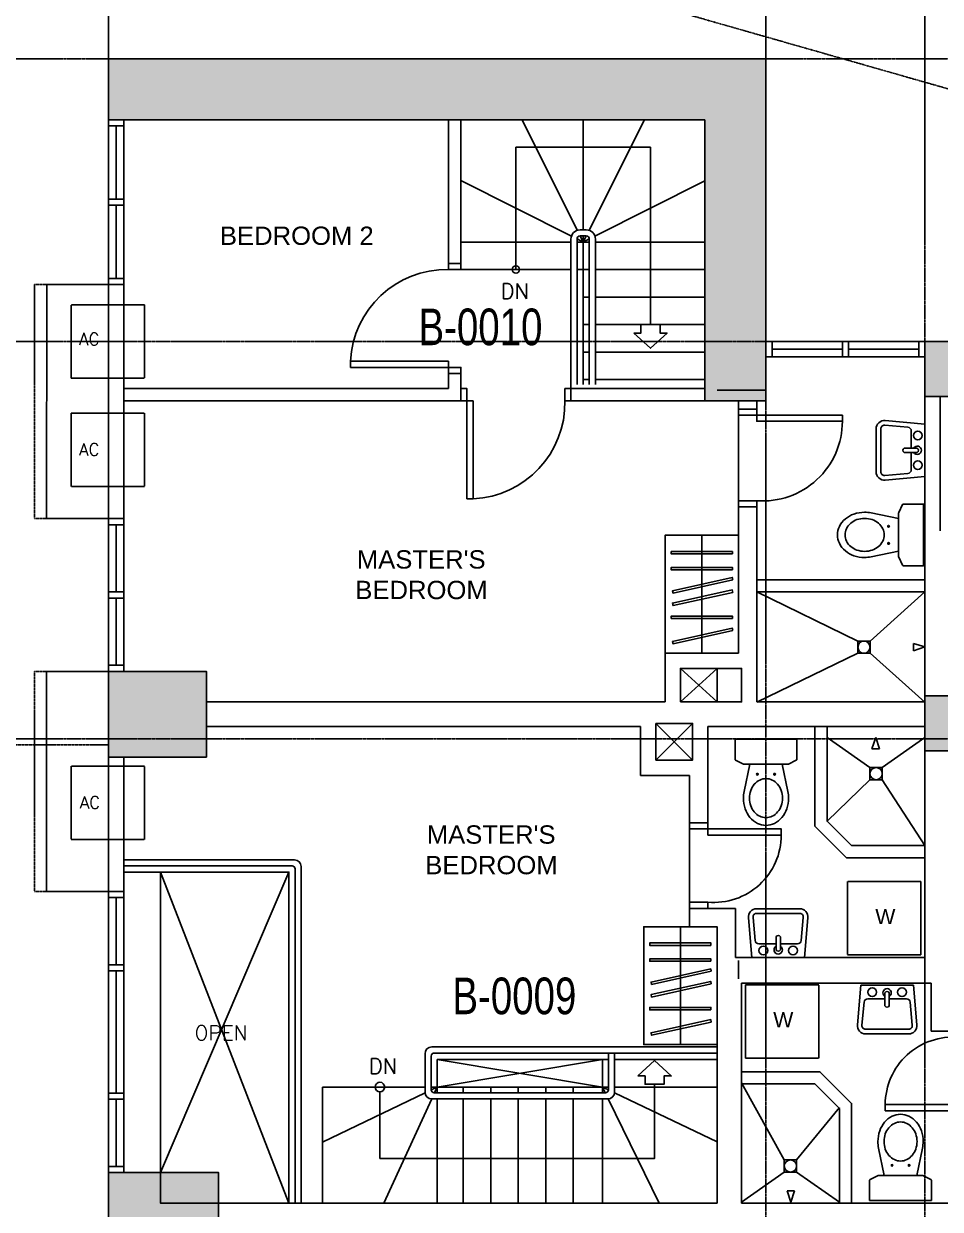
# Model space of a CAD drawing. Header units: inches. Extents: x -189245 to 740841, y -215444 to 469401.
# Drawn here: x -44410 to -36917, y -98931 to -89232 of the extents above; entities that cross this region are included whole.
import ezdxf

# ---------------------------------------------------------------- set-up
doc = ezdxf.new("R2010")
doc.units = ezdxf.units.IN
doc.header["$LTSCALE"] = 10
doc.header["$MEASUREMENT"] = 0
for name, pattern in [('GRID NORMAL$0$GRID BASEMENT$0$GRID GROUND$0$GRID$0$$0$PHANTOM', [2.5, 1.25, -0.25, 0.25, -0.25, 0.25, -0.25]), ('HIDDEN', [0.375, 0.25, -0.125]), ('HIDDEN2', [0.1875, 0.125, -0.0625]), ('LEOJ', [0.3, 0.2, -0.1])]:
    doc.linetypes.add(name, pattern=pattern)
for name, color, linetype in [('3', 252, 'Continuous'), ('A - Wheel Stop', 2, 'Continuous'), ('A-CMU WALL', 4, 'Continuous'), ('A-DOOR', 1, 'Continuous'), ('A-EQUIPMENT', 2, 'Continuous'), ('A-EQUIPTMENT', 1, 'Continuous'), ('A-FIXTURES', 2, 'Continuous'), ('A-GRID', 8, 'Continuous'), ('A-HATCH-SOLID', 252, 'Continuous'), ('A-RAILING', 2, 'Continuous'), ('A-SHEARWALL', 6, 'Continuous'), ('A-STAIR', 1, 'Continuous'), ('A-TEXT', 3, 'Continuous'), ('A-UNIT NUMBER', 2, 'Continuous'), ('A-WINDOW', 2, 'Continuous'), ('CABINET', 1, 'Continuous'), ('COLUMN', 6, 'Continuous'), ('CROM-HATCH', 35, 'Continuous'), ('crom-planted column', 7, 'Continuous'), ('crom-type F Wall', 7, 'Continuous'), ('GRID BASEMENT$0$A-PROPERTY LINE', 1, 'Continuous'), ('TEXT', 3, 'Continuous'), ('TSG- Beam', 4, 'LEOJ'), ('TSG- DIM BODY PLANS', 1, 'Continuous'), ('TSG- DIM1', 1, 'Continuous'), ('TSG- OPENNING', 1, 'Continuous'), ('TSG- plaster', 4, 'Continuous'), ('TSG- ZOCALLO', 86, 'HIDDEN2'), ('TSG-DIM_WINDWS', 1, 'Continuous'), ('TSG-DRYWALL', 2, 'Continuous')]:
    doc.layers.add(name, color=color, linetype=linetype)
doc.layers.add('DEFPOINT', color=7, linetype='Continuous', plot=False)
doc.styles.add('ARIAL', font='ARIAL.TTF', dxfattribs={"width": 0.75})
doc.styles.add('PRSP_Simplex', font='simplex.shx')

# ---------------------------------------------------------------- blocks, each defined once
blk = doc.blocks.new('S1')
at = {"layer": 'A-RAILING'}
for p, q in [((-965, -841), (-1015, -841)), ((-1090, -2191), (-1090, -916)), ((-1040, -2106.1), (-1040, -916)), ((-965, -891), (-1015, -891)), ((-940, -2106.1), (-940, -916)), ((-890, -2106.1), (-890, -916))]:
    blk.add_line(p, q, dxfattribs=at)
for centre, radius, start, end in [((-1015, -916), 75, 90, 180), ((-965, -916), 75, 0, 90), ((-1015, -916), 25, 90, 180), ((-965, -916), 25, 0, 90)]:
    blk.add_arc(centre, radius, start, end, dxfattribs=at)
at = {"layer": 'A-STAIR'}
for p, q in [((-1038.2, -844.7), (-1490, 59)), ((-941.8, -844.7), (-490, 59)), ((-1086.3, -892.6), (-1990, -438.2)), ((-893.7, -892.6), (4.4, -441)), ((-990, -941), (-1040, -915.9)), ((-990, -941), (-1015, -891)), ((-990, -941), (-965, -891)), ((-990, -941), (-940, -915.9))]:
    blk.add_line(p, q, dxfattribs=at)
at = {"layer": 'A-STAIR', "ltscale": 500}
for p, q in [((-990, -841), (-990, 59)), ((-1090, -941), (-1990, -941)), ((-940, -941), (-1040, -941)), ((-990, -2106.1), (-990, -891)), ((10, -941), (-890, -941)), ((-1090, -1166), (-1990, -1166)), ((-1040, -1166), (-990, -1166)), ((-940, -1166), (-990, -1166)), ((10, -1166), (-890, -1166)), ((-940, -1391), (-990, -1391)), ((10, -1391), (-890, -1391)), ((-940, -1616), (-990, -1616)), ((10, -1616), (-890, -1616)), ((-940, -1841), (-990, -1841)), ((10, -1841), (-890, -1841)), ((-940, -2066), (-990, -2066)), ((10, -2066), (-890, -2066))]:
    blk.add_line(p, q, dxfattribs=at)
at = {"layer": 'A-STAIR'}
for points in [[(-1540, -166), (-440, -166), (-440, -1616)], [(-1540, -1166), (-1540, -166)]]:
    blk.add_lwpolyline(points, dxfattribs=at)
at = {"layer": 'A-STAIR', "color": 2}
blk.add_lwpolyline([(-576.5, -1684.9), (-440, -1809.2), (-303.5, -1684.9), (-362, -1684.9), (-362, -1616), (-518, -1616), (-518, -1684.9)], close=True, dxfattribs=at)
blk.add_circle((-1540, -1166), 30, dxfattribs=at)
blk = doc.blocks.new('door700')
at = {"color": 2}
for points in [[(50, 150), (100, 150), (100, 850), (50, 850)], [(50, 150), (0, 150), (0, 0), (50, 0)], [(800, 150), (750, 150), (750, 0), (800, 0)]]:
    blk.add_lwpolyline(points, close=True, dxfattribs=at)
at = {"color": 1}
blk.add_arc((100, 198.2), 651.8, 355.75781, 90, dxfattribs=at)
blk = doc.blocks.new('door600')
at = {"color": 2}
for points in [[(50, 150), (100, 150), (100, 750), (50, 750)], [(50, 150), (0, 150), (0, 0), (50, 0)], [(700, 150), (650, 150), (650, 0), (700, 0)]]:
    blk.add_lwpolyline(points, close=True, dxfattribs=at)
at = {"color": 1}
blk.add_arc((100, 197.9), 552.1, 355.02089, 90, dxfattribs=at)
blk = doc.blocks.new('LAV')
for p, q in [((-214.4, 0), (-243.4, -326)), ((214.4, 0), (-214.4, 0)), ((214.4, 0), (243.4, -326)), ((-17.7, -62.8), (-17.7, -170.1)), ((17.7, -62.8), (17.7, -170.1)), ((-188.6, -139.4), (-205.6, -329.3)), ((-17.7, -112.1), (-158.8, -112.1)), ((158.8, -112.1), (17.7, -112.1)), ((188.6, -139.4), (205.6, -329.3)), ((-175.7, -362), (175.7, -362)), ((-175.7, -400), (175.7, -400))]:
    blk.add_line(p, q)
for centre in [(-121.5, -58.5), (121.5, -58.5)]:
    blk.add_circle(centre, 36)
for centre, radius, start, end in [((0, -62.8), 34.1, 301.27569, 238.72431), ((0, -71.4), 19.7, 25.79142, 154.20858), ((-158.8, -142.1), 30, 90, 174.90884), ((0, -161.5), 19.7, 205.79142, 334.20858), ((158.8, -142.1), 30, 5.09116, 90), ((-175.7, -332), 68, 174.90884, 270), ((-175.7, -332), 30, 174.90884, 270), ((175.7, -332), 68, 270, 5.09116), ((175.7, -332), 30, 270, 5.09116)]:
    blk.add_arc(centre, radius, start, end)
blk = doc.blocks.new('SHOWERHD')
at = {"layer": 'A-FIXTURES', "color": 2}
for p, q in [((-31, 93), (0, 93)), ((0, 0), (-31, 93)), ((0, 0), (31, 93)), ((31, 93), (0, 93))]:
    blk.add_line(p, q, dxfattribs=at)
blk = doc.blocks.new('EFLSHR-P')
at = {"layer": 'A-FIXTURES'}
for points in [[(185.5, -247.9), (216.4, -183.6, 0.142156), (218, -178.3), (218, 178.3, 0.142156), (216.4, 183.6), (185.5, 247.9, 0.256929), (177.1, 252.5), (13, 252.5), (13, -252.5), (177.1, -252.5)], [(218, -133.1), (441.2, -179.4, 0.05118), (495.4, -185, 0.083091), (582.4, -170.5, 0.090724), (652.8, -130.8, 0.104124), (701.8, -69, 0.11609), (718, 0, 0.11609), (701.8, 69, 0.104124), (652.8, 130.8, 0.090724), (582.4, 170.5, 0.083091), (495.4, 185, 0.05118), (441.2, 179.4), (218, 133.1)]]:
    blk.add_lwpolyline(points, format="xyb", dxfattribs=at)
blk.add_lwpolyline([(495.4, 135, 0.084254), (433, 124.4, 0.091411), (382.3, 95.5, 0.103766), (347.2, 50.5, 0.114587), (335.4, 0, 0.114587), (347.2, -50.5, 0.103766), (382.3, -95.5, 0.091411), (433, -124.4, 0.084254), (495.4, -135, 0.084254), (557.8, -124.4, 0.091411), (608.6, -95.5, 0.103766), (643.7, -50.5, 0.114587), (655.4, 0, 0.114587), (643.7, 50.5, 0.103766), (608.6, 95.5, 0.091411), (557.8, 124.4, 0.084254)], format="xyb", close=True, dxfattribs=at)
for centre in [(300, 70), (300, -70)]:
    blk.add_circle(centre, 6.77, dxfattribs=at)
blk.add_arc((177.1, -242.5), 10, 270, 327.63708, dxfattribs=at)
blk = doc.blocks.new('A$C588E7C43')
at = {"layer": 'CABINET', "color": 2, "linetype": 'HIDDEN', "ltscale": 500}
blk.add_line((-300, -964.3), (-300, 0), dxfattribs=at)
at = {"layer": 'CABINET', "color": 1, "linetype": 'Continuous'}
blk.add_lwpolyline([(0, -964.3), (-600, -964.3), (-600, 0), (0, 0)], close=True, dxfattribs=at)
at = {"layer": 'CABINET', "color": 2}
for points in [[(-50, -153.5), (-50, -133.5), (-550, -133.5), (-550, -153.5)], [(-50, -283.1), (-50, -263.1), (-550, -263.1), (-550, -283.1)], [(-46.9, -365.2), (-51.2, -345.6), (-539.5, -453.5), (-535.2, -473)], [(-46.9, -467.4), (-51.2, -447.9), (-539.5, -555.7), (-535.2, -575.3)], [(-50, -681), (-50, -661), (-550, -661), (-550, -681)], [(-46.9, -779.9), (-51.2, -760.4), (-539.5, -868.2), (-535.2, -887.8)]]:
    blk.add_lwpolyline(points, close=True, dxfattribs=at)

msp = doc.modelspace()

# ---------------------------------------------------------------- hatches: boundary and pattern name
at = {"layer": 'A-HATCH-SOLID', "ltscale": 2}
msp.add_hatch(color=256, dxfattribs=at).paths.add_polyline_path([(-38342.0004, -92318.32362), (-38842.0004, -92318.32362), (-38842.0004, -90018.32362), (-43717.0004, -90018.32362), (-43717.0004, -89518.32362), (-38342.0004, -89518.32362)])
at = {"layer": 'COLUMN'}
h = msp.add_hatch(color=253, dxfattribs=at)
h.paths.add_polyline_path([(-43716.96423, -115430.85693), (-43716.96423, -116530.85693), (-43016.96423, -116530.85693), (-43016.96423, -115430.85693)])
h.paths.add_polyline_path([(-37042.0004, -128580.85704), (-35942.00081, -128580.85693), (-35942.00053, -129380.85693), (-37042.0004, -129380.85704)])
h.paths.add_polyline_path([(-43717.0004, -124630.85693), (-42717.0004, -124630.85693), (-42717.0004, -125330.85693), (-43717.0004, -125330.85693)])
h.paths.add_polyline_path([(-43717.0004, -107330.85693), (-42717.0004, -107330.85693), (-42717.0004, -106630.85693), (-43717.0004, -106630.85693)])
h.paths.add_polyline_path([(-43717.0004, -99330.85985), (-42817.0004, -99330.85985), (-42817.0004, -98630.85985), (-43717.0004, -98630.85985)])
h.paths.add_polyline_path([(-43717.0004, -95230.85693), (-42917.0004, -95230.85693), (-42917.0004, -94530.85693), (-43717.0004, -94530.85693)])
h.paths.add_polyline_path([(-22292.0004, -117730.85693), (-21592.0004, -117730.85693), (-21592.0004, -116730.85693), (-22292.0004, -116730.85693)])
h.paths.add_polyline_path([(-10292.0004, -117730.85693), (-9592.0004, -117730.85693), (-9592.0004, -116730.85693), (-10292.0004, -116730.85693)])
h.paths.add_polyline_path([(-13291.64226, -110230.85693), (-12591.64226, -110230.85693), (-12591.64226, -109230.85693), (-13291.64226, -109230.85693)])
h.paths.add_polyline_path([(-16292.0004, -117730.85693), (-15592.0004, -117730.85693), (-15592.0004, -116730.85693), (-16292.0004, -116730.85693)])
h.paths.add_polyline_path([(-37042.0004, -102580.85693), (-35942.00081, -102580.85683), (-35942.00053, -103380.85683), (-37042.0004, -103380.85693)])
h.paths.add_polyline_path([(-32667.0004, -103330.85693), (-31867.0004, -103330.85693), (-31867.0004, -102630.85693), (-32667.0004, -102630.85693)])
h.paths.add_polyline_path([(-32667.0004, -129330.85693), (-31867.0004, -129330.85693), (-31867.0004, -128630.85693), (-32667.0004, -128630.85693)])
h.paths.add_polyline_path([(-19292.0004, -110230.85693), (-18592.0004, -110230.85693), (-18592.0004, -109230.85693), (-19292.0004, -109230.85693)])
h.paths.add_polyline_path([(-25292.0004, -110230.85693), (-24592.0004, -110230.85693), (-24592.0004, -109230.85693), (-25292.0004, -109230.85693)])
h.paths.add_polyline_path([(-28292.00041, -117730.85693), (-27592.00041, -117730.85693), (-27592.00041, -116730.85693), (-28292.00041, -116730.85693)])
h.paths.add_polyline_path([(-10292.0004, -122730.85693), (-9592.0004, -122730.85693), (-9592.0004, -121730.85693), (-10292.0004, -121730.85693)])
h.paths.add_polyline_path([(-16292.0004, -122730.85693), (-15592.0004, -122730.85693), (-15592.0004, -121730.85693), (-16292.0004, -121730.85693)])
h.paths.add_polyline_path([(-22292.0004, -122730.85693), (-21592.0004, -122730.85693), (-21592.0004, -121730.85693), (-22292.0004, -121730.85693)])
h.paths.add_polyline_path([(-28292.00041, -122730.85693), (-27592.00041, -122730.85693), (-27592.00041, -121730.85693), (-28292.00041, -121730.85693)])
h.paths.add_polyline_path([(-32667.0004, -109930.85693), (-31867.0004, -109930.85693), (-31867.0004, -109230.85693), (-32667.0004, -109230.85693)])
h.paths.add_polyline_path([(-43717.0004, -132626.32537), (-42817.0004, -132626.32537), (-42817.0004, -133326.32537), (-43717.0004, -133326.32537)])
h.paths.add_polyline_path([(-43717.0004, -136730.85693), (-42917.0004, -136730.85693), (-42917.0004, -137430.85693), (-43717.0004, -137430.85693)])
h.paths.add_polyline_path([(-32667.0004, -122030.85693), (-32667.0004, -122730.85693), (-31867.0004, -122730.85693), (-31867.0004, -122030.85693)])
edge = h.paths.add_edge_path()
edge.add_line((-32666.24158, -109880.85693), (-32667.0004, -109230.85693))
edge.add_line((-32667.0004, -109230.85693), (-31867.0004, -109230.85693))
at = {"layer": 'TSG- Beam'}
for points in [[(-38342.0004, -92318.32362), (-38842.0004, -92318.32362), (-38842.0004, -90018.32362), (-43717.0004, -90018.32362), (-43717.0004, -89518.32362), (-38342.0004, -89518.32362)], [(-32317.0004, -92281.32362), (-32317.0004, -92955.85693), (-31867.0004, -92955.85693), (-31867.0004, -91830.85693), (-37042.0004, -91830.85693), (-37042.0004, -92230.85693), (-37042.0004, -92281.32362)], [(-31867.0004, -94731.32362), (-31867.0004, -94056.32362), (-32317.0004, -94056.32362), (-32317.0004, -94730.85693), (-37042.0004, -94730.85693), (-37042.0004, -95180.85693), (-31867.0004, -95180.85693)]]:
    msp.add_hatch(color=254, dxfattribs=at).paths.add_polyline_path(points)
at = {"layer": 'TSG- DIM1', "linetype": 'Continuous'}
msp.add_hatch(color=253, dxfattribs=at).paths.add_polyline_path([(-43717.0004, -95230.85693), (-42917.0004, -95230.85693), (-42917.0004, -94530.85693), (-43717.0004, -94530.85693)])

# ---------------------------------------------------------------- linework, layer by layer
at = {"layer": '3', "color": 251, "linetype": 'GRID NORMAL$0$GRID BASEMENT$0$GRID GROUND$0$GRID$0$$0$PHANTOM', "flags": 128}
msp.add_lwpolyline([(7365.33214, -102410.09833), (6901.34932, -111087.70284), (7283.00817, -123191.68716), (8258.22275, -131262.98548), (-46405.56199, -144611.52616), (-47662.69608, -137766.00106), (-48617.76909, -130468.23184), (-49198.13495, -123131.14962), (-49401.71809, -115793.97347), (-49225.53343, -108466.09117), (-48670.94761, -101137.04386), (-47743.29586, -93855.89956), (-46509.51481, -87006.12699), (7384.28652, -102402.90192)], dxfattribs=at)
at = {"layer": 'A - Wheel Stop', "linetype": 'Continuous'}
for points in [[(-38342.0004, -91830.8569), (-38292.0004, -91830.8569), (-38292.0004, -91955.85689), (-38342.0004, -91955.85689)], [(-37667.0004, -91830.8569), (-37717.0004, -91830.8569), (-37717.0004, -91955.8569), (-37667.0004, -91955.8569)], [(-37042.0004, -91830.8569), (-37092.0004, -91830.8569), (-37092.0004, -91955.85689), (-37042.0004, -91955.85689)]]:
    msp.add_lwpolyline(points, close=True, dxfattribs=at)
at = {"layer": 'A-CMU WALL', "linetype": 'Continuous'}
msp.add_line((-37042.0004, -92230.85693), (-37042.0004, -92030.85693), dxfattribs=at)
at = {"layer": 'A-CMU WALL', "color": 2, "linetype": 'HIDDEN2', "ltscale": 100}
msp.add_line((-40836.37505, -92093.32362), (-40936.37505, -92093.32362), dxfattribs=at)
at = {"layer": 'A-CMU WALL', "ltscale": 500}
for p, q in [((-43592.0129, -92184.36988), (-43591.8204, -92184.36988)), ((-43592.0129, -92284.36988), (-43591.8204, -92284.36988)), ((-43717.0004, -94530.85693), (-43517.0004, -94530.85693)), ((-43717.0004, -94880.85693), (-43717.0004, -94680.85693)), ((-43717.0004, -94880.85693), (-43717.0004, -95080.85693))]:
    msp.add_line(p, q, dxfattribs=at)
at = {"layer": 'A-CMU WALL'}
for p, q in [((-39041.8204, -94505.85693), (-39041.8204, -94780.85693)), ((-37942.0004, -94980.85693), (-37942.0004, -94980.85693)), ((-37042.0004, -95071.90347), (-37042.02251, -96871.4047)), ((-38942.0004, -95768.91859), (-38842.0004, -95768.91859)), ((-37042.0004, -95896.90465), (-37042.0004, -95896.90465)), ((-37042.0004, -96046.90465), (-37042.0004, -96046.90465)), ((-38742.02251, -97021.4047), (-38742.02251, -97021.4047)), ((-38542.0004, -97896.88939), (-38542.0004, -97896.88939)), ((-43717.0004, -99080.85693), (-43716.85851, -98630.85401)), ((-43717.0004, -98880.85693), (-43716.85851, -99330.85985)), ((-37641.99702, -98880.85693), (-37641.99702, -98880.85693))]:
    msp.add_line(p, q, dxfattribs=at)
at = {"layer": 'A-CMU WALL', "color": 1}
for p, q in [((-38741.8204, -94505.85693), (-39041.8204, -94780.85693)), ((-38741.8204, -94780.85693), (-39041.8204, -94505.85693)), ((-38741.8204, -94780.85693), (-38741.8204, -94505.85693)), ((-39241.60518, -94955.85693), (-38941.60518, -95257.48559)), ((-38941.60518, -94955.85693), (-39241.59634, -95255.85698)), ((-38967.0004, -95818.91859), (-38967.0004, -96418.91859)), ((-43292.0004, -98630.85693), (-42242.0004, -96171.90465)), ((-42242.0004, -98880.85693), (-43292.0004, -96171.90465))]:
    msp.add_line(p, q, dxfattribs=at)
at = {"layer": 'A-CMU WALL', "color": 3}
msp.add_line((-43716.92816, -95281.32362), (-43717.1089, -95281.32362), dxfattribs=at)
at = {"layer": 'A-CMU WALL'}
for points in [[(-43717.0004, -91366.32368), (-43592.0004, -91366.32368), (-43592.04303, -93280.85699), (-43717.04303, -93280.85699)], [(-43717.04303, -95230.85699), (-43592.04303, -95230.85699), (-43592.04303, -96330.85406), (-43717.04303, -96330.85406)]]:
    msp.add_lwpolyline(points, close=True, dxfattribs=at)
msp.add_lwpolyline([(-36917.0004, -92281.32362), (-36917.0004, -93381.05326)], dxfattribs=at)
at = {"layer": 'A-CMU WALL', "color": 1}
msp.add_lwpolyline([(-43292.0004, -96171.90465), (-42242.0004, -96171.90465), (-42242.0004, -98880.85693), (-43292.0004, -98880.85693)], close=True, dxfattribs=at)
at = {"layer": 'A-DOOR'}
msp.add_line((-38567.0004, -93159.37134), (-38567.0004, -92434.37134), dxfattribs=at)
at = {"layer": 'A-DOOR', "color": 2}
for points in [[(-40836.37505, -91193.32362), (-40836.37505, -91243.32362), (-40938.37505, -91243.32362), (-40938.37505, -91193.32362)], [(-40938.37505, -92043.32362), (-40938.37505, -91993.32362), (-41738.37505, -91993.32362), (-41738.37505, -92043.32362)], [(-40938.37505, -92043.32362), (-40938.37505, -92093.32362), (-40836.37505, -92093.32362), (-40836.37505, -92043.32362)], [(-39936.37506, -92216.32362), (-39986.37506, -92216.32362), (-39986.37506, -92318.32364), (-39936.37506, -92318.32364)], [(-40786.37506, -92318.32364), (-40736.37506, -92318.32364), (-40736.37506, -93118.32364), (-40786.37506, -93118.32364)]]:
    msp.add_lwpolyline(points, close=True, dxfattribs=at)
at = {"layer": 'A-DOOR'}
for centre, start, end in [((-40954.07781, -92028.24068), 88.853915197, 177.450864272), ((-40771.29213, -92334.02639), 272.549135728, 1.146084803)]:
    msp.add_arc(centre, 785.07412, start, end, dxfattribs=at)
at = {"layer": 'A-EQUIPMENT', "ltscale": 100}
for points in [[(-43722.82855, -91366.32402), (-44222.82855, -91366.32402), (-44222.9138, -93280.85687), (-43722.9138, -93280.85687)], [(-43722.9138, -94530.85688), (-44222.91381, -94530.85688), (-44222.91381, -96330.85395), (-43722.9138, -96330.85395)]]:
    msp.add_lwpolyline(points, dxfattribs=at)
at = {"layer": 'A-EQUIPTMENT', "linetype": 'HIDDEN'}
for points in [[(-44222.82855, -91366.32402), (-44322.82855, -91366.32402), (-44322.9138, -93280.85687), (-44222.9138, -93280.85687)], [(-44222.91381, -94530.85688), (-44322.91381, -94530.85688), (-44322.91381, -96330.85395), (-44222.91381, -96330.85395)]]:
    msp.add_lwpolyline(points, dxfattribs=at)
at = {"layer": 'A-EQUIPTMENT', "color": 1, "linetype": 'HIDDEN2'}
for points in [[(-43422.9138, -92130.8571), (-44022.9138, -92130.8571), (-44022.9138, -91530.8571), (-43422.9138, -91530.8571)], [(-43422.9138, -92418.32356), (-44022.9138, -92418.32356), (-44022.9138, -93018.32356), (-43422.9138, -93018.32356)], [(-44022.9138, -95305.85687), (-43422.9138, -95305.85687), (-43422.9138, -95905.85687), (-44022.9138, -95905.85687)]]:
    msp.add_lwpolyline(points, close=True, dxfattribs=at)
at = {"layer": 'A-FIXTURES', "color": 1, "linetype": 'Continuous'}
for p, q in [((-38417.00039, -93880.90464), (-37590.69708, -94282.03089)), ((-37490.69708, -94282.03089), (-37042.00039, -93880.90464)), ((-37590.69708, -94382.03089), (-38417.00039, -94780.90464)), ((-37042.00039, -94780.90464), (-37490.69708, -94382.03089))]:
    msp.add_line(p, q, dxfattribs=at)
at = {"layer": 'A-FIXTURES', "color": 1}
for p, q in [((-37842.00038, -95071.90461), (-37492.00038, -95316.90461)), ((-37392.00038, -95316.90461), (-37042.00038, -95071.90461)), ((-37492.00038, -95416.90461), (-37842.0004, -95755.90468)), ((-37041.99984, -95955.90571), (-37392.00038, -95416.90461)), ((-38542.00039, -97896.88935), (-38192.00039, -98526.88935)), ((-38092.00039, -98526.88935), (-37742.00039, -98096.88935)), ((-38192.00039, -98626.88935), (-38542.00039, -98871.88935)), ((-37742.00039, -98871.88935), (-38092.00039, -98626.88935))]:
    msp.add_line(p, q, dxfattribs=at)
at = {"layer": 'A-FIXTURES'}
msp.add_lwpolyline([(-37490.69708, -94382.03089), (-37590.69708, -94382.03089), (-37590.69708, -94282.03089), (-37490.69708, -94282.03089)], close=True, dxfattribs=at)
at = {"layer": 'A-FIXTURES', "color": 2}
for points in [[(-37392.00038, -95416.90461), (-37392.00038, -95316.90461), (-37492.00038, -95316.90461), (-37492.00038, -95416.90461)], [(-38192.00039, -98526.88935), (-38192.00039, -98626.88935), (-38092.00039, -98626.88935), (-38092.00039, -98526.88935)]]:
    msp.add_lwpolyline(points, close=True, dxfattribs=at)
at = {"layer": 'A-FIXTURES'}
msp.add_circle((-37540.69708, -94332.03089), 50, dxfattribs=at)
at = {"layer": 'A-FIXTURES', "color": 2}
for centre in [(-37442.00038, -95366.90461), (-38142.00039, -98576.88935)]:
    msp.add_circle(centre, 50, dxfattribs=at)
at = {"layer": 'A-GRID', "linetype": 'GRID NORMAL$0$GRID BASEMENT$0$GRID GROUND$0$GRID$0$$0$PHANTOM'}
for p, q in [((-43717.0004, -82882.74088), (-43717.0004, -143550.89361)), ((-38342.0004, -82882.74088), (-38342.0004, -143550.89361)), ((-37042.0004, -82882.74088), (-37042.0004, -143550.89361)), ((8258.22275, -89518.32359), (-53786.76847, -89518.32359)), ((8258.22275, -91830.8569), (-53786.76847, -91830.8569)), ((8258.22275, -95080.8569), (-53786.76847, -95080.8569))]:
    msp.add_line(p, q, dxfattribs=at)
at = {"layer": 'A-RAILING'}
for p, q in [((-43591.91109, -96071.90465), (-42197.0004, -96071.90465)), ((-43591.91109, -96121.90465), (-42217.0004, -96121.90465)), ((-42192.0004, -96146.90465), (-42192.0004, -98880.85693)), ((-42142.0004, -96126.90465), (-42142.0004, -98880.85693)), ((-41129.49922, -97972.88308), (-41129.49922, -97657.88308)), ((-38742.0004, -97602.88308), (-41074.49922, -97602.88308)), ((-38742.0004, -97652.88308), (-41054.49922, -97652.88308)), ((-39629.41157, -97652.88308), (-39629.41157, -97952.88308)), ((-39579.41157, -97652.88308), (-39579.41157, -97972.88308)), ((-41079.49922, -97952.88308), (-41079.49922, -97677.88308)), ((-41074.49922, -98027.88308), (-39634.41157, -98027.88308)), ((-39654.41157, -97977.88308), (-41054.49922, -97977.88308))]:
    msp.add_line(p, q, dxfattribs=at)
at = {"layer": 'A-RAILING', "color": 1}
for p, q in [((-43591.91109, -96171.90465), (-42242.0004, -96171.90465)), ((-42242.0004, -96171.90465), (-42242.0004, -98880.85693))]:
    msp.add_line(p, q, dxfattribs=at)
at = {"layer": 'A-RAILING'}
for centre, radius, start, end in [((-42197.0004, -96126.90465), 55, 0, 90), ((-42217.0004, -96146.90465), 25, 0, 90), ((-41074.49922, -97657.88308), 55, 90, 180), ((-41054.49922, -97677.88308), 25, 90, 180), ((-41054.49922, -97952.88308), 25, 180, 270), ((-39654.41157, -97952.88308), 25, 270, 0), ((-41074.49922, -97972.88308), 55, 180, 270), ((-39634.41157, -97972.88308), 55, 270, 0)]:
    msp.add_arc(centre, radius, start, end, dxfattribs=at)
at = {"layer": 'A-SHEARWALL'}
for p, q in [((-38342.0004, -89518.32362), (-43717.0004, -89518.32362)), ((-43717.0004, -89518.32362), (-43717.0004, -89918.32362)), ((-38342.0004, -92230.85693), (-38342.0004, -89518.32362)), ((-31867.0004, -91830.85693), (-37042.0004, -91830.85693)), ((-37042.0004, -91830.85693), (-37042.0004, -92230.85693)), ((-38742.0004, -92230.85693), (-38342.0004, -92230.85693))]:
    msp.add_line(p, q, dxfattribs=at)
at = {"layer": 'A-SHEARWALL', "ltscale": 2}
msp.add_lwpolyline([(-38342.0004, -92318.32362), (-38842.0004, -92318.32362), (-38842.0004, -90018.32362), (-43717.0004, -90018.32362), (-43717.0004, -89518.32362), (-38342.0004, -89518.32362), (-38342.0004, -92318.32362)], dxfattribs=at)
at = {"layer": 'A-SHEARWALL', "color": 6, "ltscale": 2}
msp.add_lwpolyline([(-38342.0004, -92318.32362), (-38842.0004, -92318.32362), (-38842.0004, -90018.32362), (-43717.0004, -90018.32362), (-43717.0004, -89518.32362), (-38342.0004, -89518.32362), (-38342.0004, -92318.32362)], dxfattribs=at)
at = {"layer": 'A-SHEARWALL', "color": 6}
msp.add_lwpolyline([(-32317.0004, -92281.32362), (-32317.0004, -92955.85693), (-31867.0004, -92955.85693), (-31867.0004, -92330.85693), (-31867.0004, -92330.85693), (-31867.0004, -91830.85693), (-37042.0004, -91830.85693), (-37042.0004, -92281.32362), (-37042.0004, -92281.32362), (-37042.0004, -92281.32362), (-32317.0004, -92281.32362)], dxfattribs=at)
at = {"layer": 'A-SHEARWALL', "color": 4, "linetype": 'Continuous'}
msp.add_lwpolyline([(-37042.0004, -94730.85693), (-32317.0004, -94730.85693), (-32317.0004, -94056.32362), (-31867.0004, -94056.32362), (-31867.0004, -94731.32362), (-31867.0004, -94731.32362), (-31867.0004, -95180.85693), (-37042.0004, -95180.85693), (-37042.0004, -94730.8569), (-37042.0004, -94730.8569), (-37042.0004, -94730.8569)], dxfattribs=at)
at = {"layer": 'A-STAIR'}
for p, q in [((-41129.49922, -97930.85693), (-41966.99922, -97930.85693)), ((-41966.99922, -97930.85693), (-41966.99922, -98880.85535)), ((-41029.49922, -97930.85693), (-41079.49922, -97930.85693)), ((-41029.49922, -97977.88308), (-41029.49922, -97930.85693)), ((-39679.49981, -97930.85693), (-39629.49981, -97930.85693)), ((-39679.49981, -97977.88308), (-39679.49981, -97930.85693)), ((-39579.49981, -97930.85693), (-38742.00009, -97930.85693)), ((-38742.00009, -97930.85693), (-38742.0004, -98880.85693)), ((-41029.49922, -98879.85078), (-41029.49922, -98027.88308)), ((-39679.49981, -98880.85693), (-39679.49981, -98027.88308))]:
    msp.add_line(p, q, dxfattribs=at)
at = {"layer": 'A-STAIR', "elevation": 0}
for points in [[(-41029.49922, -97930.85693), (-39679.49981, -97930.85693), (-39679.49981, -97705.85693)], [(-39252.87533, -97914.37849), (-39252.87533, -98514.7483), (-41498.14388, -98514.7483), (-41498.14388, -97969.88738)], [(-41029.49922, -97930.85693), (-41029.49922, -97977.88308)], [(-41029.49922, -98027.88308), (-41029.49922, -98879.85078)]]:
    msp.add_lwpolyline(points, dxfattribs=at)
at = {"layer": 'A-STAIR'}
for points in [[(-41029.49922, -97705.85693), (-39679.49981, -97930.85693)], [(-39679.49981, -97705.85693), (-41029.49922, -97930.85693)], [(-39679.49981, -97705.85693), (-39629.49981, -97705.85693)], [(-39579.49981, -97705.85693), (-38742.00009, -97705.85693)], [(-38742.00009, -97930.85693), (-38742.00009, -97705.85693)], [(-41029.49922, -97930.85693), (-41079.42401, -97954.82079)], [(-41029.49922, -97930.85693), (-41051.16764, -97977.88308)], [(-41029.49922, -97977.88308), (-41029.49922, -97930.85693)], [(-40817, -97930.85693), (-40817, -97977.88308)], [(-40592, -97930.85693), (-40592, -97977.88308)], [(-40367, -97930.85693), (-40367, -97977.88308)], [(-40142, -97930.85693), (-40142, -97977.88308)], [(-39917, -97930.85693), (-39917, -97977.88308)], [(-39679.49981, -97930.85693), (-39629.56918, -97954.74413)], [(-39679.49981, -97930.85693), (-39656.56949, -97977.88308)], [(-41129.18986, -97978.70835), (-41966.99922, -98380.85614)], [(-41074.20634, -98027.88308), (-41466.99922, -98880.34637)], [(-41029.49922, -98879.85078), (-41029.49922, -98027.88308)], [(-40817, -98027.88308), (-40817, -98880.85693)], [(-40592, -98027.88308), (-40592, -98880.85693)], [(-40367, -98027.88308), (-40367, -98880.85693)], [(-40142, -98027.88308), (-40142, -98880.85693)], [(-39917, -98027.88308), (-39917, -98880.85693)], [(-39632.21229, -98027.83549), (-39216.27219, -98880.85693)], [(-39579.79329, -97978.55729), (-38741.99981, -98379.36407)]]:
    msp.add_lwpolyline(points, dxfattribs=at)
at = {"layer": 'A-STAIR', "color": 2, "elevation": 0}
msp.add_lwpolyline([(-39389.37533, -97839.2853), (-39252.87533, -97714.98057), (-39116.37533, -97839.2853), (-39174.87533, -97839.2853), (-39174.87533, -97908.10543), (-39330.87533, -97908.10543), (-39330.87533, -97839.2853)], close=True, dxfattribs=at)
at = {"layer": 'A-STAIR', "color": 2}
msp.add_circle((-41498.24922, -97930.85693), 39.03059, dxfattribs=at)
at = {"layer": 'A-WINDOW', "linetype": 'Continuous'}
for p, q in [((-43717.04303, -94530.85699), (-43717.04303, -90018.32368)), ((-43592.04303, -90018.32368), (-43717.04303, -90018.32368)), ((-43592.04303, -90068.32368), (-43717.04303, -90068.32368)), ((-43592.04303, -94530.85699), (-43592.04303, -90018.32368)), ((-43592.04303, -90666.32368), (-43717.04303, -90666.32368)), ((-43592.04303, -90716.32368), (-43717.04303, -90716.32368)), ((-43592.0004, -91316.32368), (-43717.0004, -91316.32368)), ((-43592.0004, -91366.32368), (-43717.0004, -91366.32368)), ((-43592.04303, -93280.85699), (-43717.04303, -93280.85699)), ((-43592.04303, -93330.85699), (-43717.04303, -93330.85699))]:
    msp.add_line(p, q, dxfattribs=at)
at = {"layer": 'A-WINDOW', "color": 2, "linetype": 'Continuous'}
for p, q in [((-43654.54303, -90666.32368), (-43654.54303, -90068.32368)), ((-43654.5004, -91316.32368), (-43654.54303, -90716.32368)), ((-38292.0004, -91893.3569), (-37717.0004, -91893.3569)), ((-37667.0004, -91893.3569), (-37092.0004, -91893.3569)), ((-43654.54303, -93880.85699), (-43654.54303, -93330.85699)), ((-43654.54303, -94480.85699), (-43654.54303, -93930.85699)), ((-43654.54303, -96930.85406), (-43654.54303, -96380.85406)), ((-43654.54303, -97980.85406), (-43654.54303, -96980.85406)), ((-43654.54303, -98580.85406), (-43654.54303, -98030.85406))]:
    msp.add_line(p, q, dxfattribs=at)
at = {"layer": 'A-WINDOW', "color": 1, "linetype": 'Continuous'}
for p, q in [((-38342.0004, -91830.8569), (-37042.0004, -91830.8569)), ((-38342.0004, -91955.8569), (-37042.0004, -91955.8569))]:
    msp.add_line(p, q, dxfattribs=at)
for points in [[(-43717.04303, -90068.32368), (-43592.04303, -90068.32368), (-43592.04303, -90666.32368), (-43717.04303, -90666.32368)], [(-43717.04303, -90716.32368), (-43592.04303, -90716.32368), (-43592.0004, -91316.32368), (-43717.0004, -91316.32368)], [(-43592.04303, -93880.85699), (-43717.04303, -93880.85699), (-43717.04303, -93330.85699), (-43592.04303, -93330.85699)], [(-43717.04303, -93880.85699), (-43592.04303, -93880.85699), (-43592.04303, -93930.85699), (-43717.04303, -93930.85699)], [(-43717.04303, -93930.85699), (-43592.04303, -93930.85699), (-43592.04303, -94480.85699), (-43717.04303, -94480.85699)], [(-43717.04303, -96380.85406), (-43592.04303, -96380.85406), (-43592.04303, -96930.85406), (-43717.04303, -96930.85406)], [(-43717.04303, -96980.85406), (-43592.04303, -96980.85406), (-43592.04303, -97980.85406), (-43717.04303, -97980.85406)], [(-43717.04303, -98030.85406), (-43592.04303, -98030.85406), (-43592.04303, -98580.85406), (-43717.04303, -98580.85406)]]:
    msp.add_lwpolyline(points, close=True, dxfattribs=at)
at = {"layer": 'A-WINDOW', "linetype": 'Continuous'}
for points in [[(-43717.04303, -90666.32368), (-43592.04303, -90666.32368), (-43592.04303, -90716.32368), (-43717.04303, -90716.32368)], [(-43717.0004, -91316.32368), (-43592.0004, -91316.32368), (-43592.0004, -91366.32368), (-43717.0004, -91366.32368)], [(-43717.04303, -93280.85699), (-43592.04303, -93280.85699), (-43592.04303, -93330.85699), (-43717.04303, -93330.85699)], [(-43717.04303, -93880.85699), (-43592.04303, -93880.85699), (-43592.04303, -93930.85699), (-43717.04303, -93930.85699)], [(-43717.04303, -94480.85699), (-43592.04303, -94480.85699), (-43592.04303, -94530.85699), (-43717.04303, -94530.85699)], [(-43717.04303, -96330.85406), (-43592.04303, -96330.85406), (-43592.04303, -96380.85406), (-43717.04303, -96380.85406)], [(-43717.04303, -96930.85406), (-43592.04303, -96930.85406), (-43592.04303, -96980.85406), (-43717.04303, -96980.85406)], [(-43717.04303, -97980.85406), (-43592.04303, -97980.85406), (-43592.04303, -98030.85406), (-43717.04303, -98030.85406)], [(-43717.04303, -98580.85406), (-43592.04303, -98580.85406), (-43592.04303, -98630.85406), (-43717.04303, -98630.85406)]]:
    msp.add_lwpolyline(points, close=True, dxfattribs=at)
at = {"layer": 'A-WINDOW', "color": 2, "linetype": 'Continuous'}
msp.add_lwpolyline([(-43717.04303, -94480.85699), (-43592.04303, -94480.85699), (-43592.04303, -94530.85699), (-43717.04303, -94530.85699)], close=True, dxfattribs=at)
at = {"layer": 'A-WINDOW', "linetype": 'HIDDEN2'}
for points in [[(-37674.73554, -96249.74416), (-37674.73554, -96849.74416), (-37074.73554, -96849.74416), (-37074.73554, -96249.74416)], [(-37909.26523, -97694.0498), (-37909.26523, -97094.0498), (-38509.26523, -97094.0498), (-38509.26523, -97694.0498)]]:
    msp.add_lwpolyline(points, close=True, dxfattribs=at)
at = {"layer": 'COLUMN', "linetype": 'Continuous'}
for points in [[(-43717.0004, -95230.85693), (-42917.0004, -95230.85693), (-42917.0004, -94530.85693), (-43717.0004, -94530.85693)], [(-43717.0004, -99330.85985), (-42817.0004, -99330.85985), (-42817.0004, -98630.85985), (-43717.0004, -98630.85985)]]:
    msp.add_lwpolyline(points, close=True, dxfattribs=at)
at = {"layer": 'CROM-HATCH', "linetype": 'Continuous'}
msp.add_line((-38567.02251, -97046.40588), (-38567.02251, -96896.39061), dxfattribs=at)
at = {"layer": 'crom-planted column'}
for p, q in [((-42917.0004, -94955.85693), (-42917.0004, -94805.85693)), ((-37042.0004, -94955.85693), (-37042.0004, -94805.85693))]:
    msp.add_line(p, q, dxfattribs=at)
at = {"layer": 'crom-type F Wall', "linetype": 'Continuous'}
msp.add_line((-42917.0004, -94896.90465), (-42917.0004, -95046.90465), dxfattribs=at)
at = {"layer": 'crom-type F Wall'}
msp.add_line((-38942.0004, -94955.85693), (-38942.0004, -94955.85693), dxfattribs=at)
at = {"layer": 'DEFPOINT'}
msp.add_lwpolyline([(3757.9996, -109230.8569), (3757.9996, -122730.85693), (-31872.9138, -122730.85687), (-31867.00037, -140130.8569), (-38342.0004, -140131.32457), (-38341.9926, -142444.32359), (-43717.0004, -142443.39024), (-43717.0004, -89518.32359), (-38342.0004, -89518.32359), (-38342.0004, -91830.8569), (-31867.0004, -91831.32457), (-31864.74059, -109230.85699)], close=True, dxfattribs=at)
at = {"layer": 'GRID BASEMENT$0$A-PROPERTY LINE', "color": 1, "linetype": 'HIDDEN'}
msp.add_lwpolyline([(-43717.0004, -89518.79126), (-38342.0004, -89518.79126), (-38342.0004, -91831.32457), (-31867.0004, -91831.32457), (-31867.0004, -97076.80066), (-11264.3244, -97080.90288), (3757.99972, -101368.31882), (3757.36711, -128186.90482), (-6553.54801, -130613.12376), (-6553.54801, -134881.32457), (-31866.69897, -134876.80066), (-31867.0004, -140131.32457), (-38342.0004, -140131.32457), (-38342.0004, -142444.32359), (-43717.0004, -142444.34172), (-43717.0004, -136831.32457), (-44908.21835, -136831.32457, -0.0757802204), (-44713.78319, -95131.32457), (-43717.0004, -95131.32457), (-43717.0004, -89518.79126)], format="xyb", dxfattribs=at)
at = {"layer": 'TSG- Beam', "color": 6, "linetype": 'Continuous'}
msp.add_lwpolyline([(-31867.0004, -94731.32362), (-31867.0004, -94056.32362), (-32317.0004, -94056.32362), (-32317.0004, -94730.85693), (-37042.0004, -94730.85693), (-37042.0004, -95180.85693), (-31867.0004, -95180.85693)], close=True, dxfattribs=at)
at = {"layer": 'TSG- DIM BODY PLANS', "color": 1}
msp.add_lwpolyline([(-41029.49922, -97930.85693), (-39679.49981, -97930.85693), (-39679.49981, -97705.85693), (-41029.49922, -97705.85693)], close=True, dxfattribs=at)
at = {"layer": 'TSG- plaster', "color": 4, "linetype": 'Continuous'}
for p, q in [((-38566.80523, -94380.85693), (-38567.0004, -93184.37134)), ((-38417.0004, -94780.85693), (-38417.0004, -93184.37134)), ((-39166.99214, -94780.85693), (-39166.99214, -94380.85693)), ((-39166.99214, -94380.85693), (-38566.80523, -94380.85693)), ((-42916.99168, -94780.85693), (-39166.99214, -94780.85693)), ((-37042.0004, -94780.85693), (-38417.0004, -94780.85693)), ((-42917.0004, -94980.85693), (-39367.0004, -94980.85693)), ((-39367.0004, -94980.85693), (-39366.60518, -95380.85693)), ((-38817.0004, -95768.91859), (-38817.0004, -94980.85693)), ((-38817.0004, -94980.85693), (-37042.0004, -94980.85693)), ((-37042.0004, -95180.85693), (-37042.02251, -96871.39061)), ((-39366.60518, -95380.85693), (-38966.60518, -95380.85693)), ((-38966.60518, -95380.85693), (-38967.0004, -95768.91859)), ((-38967.0004, -95768.91859), (-38942.0004, -95768.91859)), ((-38842.0004, -95768.91859), (-38817.0004, -95768.91859)), ((-38592.0004, -96468.91859), (-38967.0004, -96468.91859)), ((-38967.0004, -96468.91859), (-38967.0004, -96618.91859)), ((-38592.02251, -96871.39061), (-38592.0004, -96468.91859)), ((-38967.0004, -96618.91859), (-38742.0004, -96618.91859)), ((-38742.0004, -96618.91859), (-38742.0004, -98880.85693)), ((-37042.02251, -96871.39061), (-38592.02251, -96871.39061)), ((-36992.02251, -97080.37342), (-38542.02251, -97080.37342)), ((-38542.02251, -97080.37342), (-38542.0004, -98880.85693)), ((-36992.0004, -97474.87545), (-36992.02251, -97080.37342)), ((-36617.0004, -97474.87545), (-36992.0004, -97474.87545)), ((-38742.0004, -98880.85693), (-42817.0004, -98880.85693)), ((-38542.0004, -98880.85693), (-36767.0004, -98880.85693))]:
    msp.add_line(p, q, dxfattribs=at)
for points in [[(-38442.0004, -92384.37134), (-38567.0004, -92384.37134), (-38567.0004, -92318.32362)], [(-38442.0004, -92384.37134), (-38417.0004, -92384.37134), (-38417.0004, -92318.32362)], [(-37042.0004, -92281.32362), (-37042.0004, -94730.8569)]]:
    msp.add_lwpolyline(points, dxfattribs=at)
for points in [[(-39041.8204, -94780.85693), (-38542.0004, -94780.85693), (-38542.0004, -94505.85693), (-39041.8204, -94505.85693)], [(-39241.60518, -94955.85693), (-38941.60518, -94955.85693), (-38941.60518, -95255.85693), (-39241.60518, -95255.85693)]]:
    msp.add_lwpolyline(points, close=True, dxfattribs=at)
at = {"layer": 'TSG- ZOCALLO', "color": 2, "linetype": 'ByBlock'}
for p, q in [((-38417.0004, -93880.90465), (-37042.0004, -93880.90465)), ((-37942.0004, -94980.85693), (-37942.0004, -95797.32604)), ((-37042.0004, -96055.90465), (-37683.42175, -96055.90465))]:
    msp.add_line(p, q, dxfattribs=at)
for points in [[(-37042.0004, -93780.90465), (-38417.0004, -93780.90465), (-38417.0004, -93880.90465), (-37042.0004, -93880.90465)], [(-38417.0004, -93780.90465), (-37042.0004, -93780.90465), (-37042.0004, -93880.90465), (-38417.0004, -93880.90465)], [(-37942.0004, -94980.85693), (-37842.0004, -94980.85693), (-37842.00043, -95755.90465), (-37642.00043, -95955.90465), (-37041.99984, -95955.90571), (-37042.00043, -96055.90465), (-37683.42179, -96055.90465), (-37942.00043, -95797.32601)], [(-37842.0004, -94980.85693), (-37942.0004, -94980.85693), (-37942.0004, -95797.32601), (-37683.42175, -96055.90465), (-37042.0004, -96055.90465), (-37042.0004, -95955.90465), (-37642.0004, -95955.90465), (-37842.0004, -95755.90465)], [(-37642.0004, -98880.85693), (-37741.99363, -98880.85693), (-37741.99971, -98105.88855), (-37942.0004, -97905.88925), (-38541.82098, -97905.88939), (-38542.0004, -97805.88939), (-37900.57939, -97805.8891), (-37641.99985, -98064.46685)]]:
    msp.add_lwpolyline(points, close=True, dxfattribs=at)
at = {"layer": 'TSG-DIM_WINDWS'}
msp.add_lwpolyline([(-42817.00038, -98880.85693), (-42242.00043, -98880.85684), (-42242.0004, -96171.90465), (-43292.0004, -96171.90465), (-43291.99912, -98630.85394), (-42817.0004, -98630.85394), (-42817.00038, -98880.85686)], dxfattribs=at)
at = {"layer": 'TSG-DRYWALL'}
for p, q in [((-40938.37505, -91193.32362), (-40938.37505, -90018.32362)), ((-40836.37505, -91193.32362), (-40836.37505, -90018.32362)), ((-40938.37505, -92216.32363), (-40938.37505, -92093.32362)), ((-40836.37505, -92318.32364), (-40836.37505, -92093.32362)), ((-43591.8204, -92216.32216), (-40938.37505, -92216.32363)), ((-39936.37505, -92216.32362), (-38842.0004, -92216.32362)), ((-43591.8204, -92318.32215), (-40836.37505, -92318.32364))]:
    msp.add_line(p, q, dxfattribs=at)
msp.add_lwpolyline([(-40786.37506, -92318.32364), (-40836.37506, -92318.32364), (-40836.37506, -92216.32362), (-40786.37506, -92216.32362)], close=True, dxfattribs=at)
msp.add_lwpolyline([(-39936.37505, -92218.32362), (-39936.37505, -92318.32362), (-38842.0004, -92318.32362)], dxfattribs=at)

# ---------------------------------------------------------------- block references
at = {"layer": 'A-DOOR', "extrusion": (0, 0, -1), "xscale": -1, "zscale": -1, "rotation": 90}
msp.add_blockref('door700', (38567.0004, -92384.37134), dxfattribs=at)
at = {"layer": 'A-DOOR'}
for p, rotation in [((-38967.0004, -95768.91859), 270), ((-36617.0004, -98174.87545), 90)]:
    msp.add_blockref('door600', p, dxfattribs=dict(at, rotation=rotation))
at = {"layer": 'A-FIXTURES', "linetype": 'Continuous', "extrusion": (0, 0, -1), "zscale": -1, "rotation": 90}
msp.add_blockref('LAV', (37042.00039, -92721.90461), dxfattribs=at)
at = {"layer": 'A-FIXTURES', "extrusion": (0, 0, -1), "zscale": -1}
msp.add_blockref('EFLSHR-P', (37040.20435, -93413.60575), dxfattribs=at)
at = {"layer": 'A-FIXTURES'}
for name, p, rotation in [('SHOWERHD', (-37042.00039, -94330.90464), 90.69388268555291), ('SHOWERHD', (-37445.10196, -95071.90461), 180), ('LAV', (-38242.25038, -96871.90461), 180)]:
    msp.add_blockref(name, p, dxfattribs=dict(at, rotation=rotation))
at = {"layer": 'A-FIXTURES', "extrusion": (0, 0, -1), "zscale": -1}
for p, rotation in [((38342.00038, -95071.90461), 270), ((37242.00039, -98871.88935), 90)]:
    msp.add_blockref('EFLSHR-P', p, dxfattribs=dict(at, rotation=rotation))
at = {"layer": 'A-FIXTURES'}
for name, p in [('LAV', (-37351.55892, -97096.38216)), ('SHOWERHD', (-38138.89881, -98871.88935))]:
    msp.add_blockref(name, p, dxfattribs=at)
at = {"layer": 'TSG- OPENNING'}
msp.add_blockref('S1', (-38846.37505, -90077.2759), dxfattribs=at)
at = {"layer": 'TSG-DIM_WINDWS'}
for p in [(-38566.80523, -93416.58918), (-38741.84311, -96618.91859)]:
    msp.add_blockref('A$C588E7C43', p, dxfattribs=at)

# ---------------------------------------------------------------- texts
at = {"layer": 'A-TEXT', "style": 'PRSP_Simplex'}
for p in [(-40510.14927, -91482.00336), (-41587.82559, -97821.98907)]:
    msp.add_text('DN', height=125, dxfattribs=at).set_placement(p)
at = {"layer": 'A-TEXT', "width": 5794.7602848, "attachment_point": 1}
for s, insert, char_height in [('{\\Fromans|c0;AC}', (-43958.18504, -91761.56272), 100), ('{\\Fromans|c0;AC}', (-43958.18504, -92665.44745), 100), ('{\\Fromans|c0;AC}', (-43952.27163, -95552.98076), 100), ('{\\fArial|b0|i0|c0|p34;W}', (-37448.43273, -96473.0926), 125), ('{\\fArial|b0|i0|c0|p34;W}', (-38282.96242, -97317.39825), 125)]:
    msp.add_mtext(s, dxfattribs=dict(at, insert=insert, char_height=char_height))
at = {"layer": 'A-UNIT NUMBER', "style": 'ARIAL', "width": 0.75}
for s, p in [('B-0010', (-41183.07636, -91861.99836)), ('B-0009', (-40905.71161, -97335.114))]:
    msp.add_text(s, height=300, dxfattribs=at).set_placement(p)
at = {"layer": 'TEXT', "attachment_point": 7}
for s, insert, char_height, width in [('{\\fArial|b0|i0|c0|p34;BEDROOM 2}', (-42806.46963, -91043.61067), 150, 1290), ("\\pi675.74;{\\fArial|b0|i0|c0|p34;MASTER'S\\P\\pi663.21;BEDROOM}", (-42362.69479, -93941.42502), 150, 2377.9486469), ("\\pi675.74;{\\fArial|b0|i0|c0|p34;MASTER'S\\P\\pi663.21;BEDROOM}", (-41790.79673, -96192.23808), 150, 2377.9486469), ('{\\Fromans|c0;OPEN}', (-43013.41788, -97547.83909), 120, 1290)]:
    msp.add_mtext(s, dxfattribs=dict(at, insert=insert, char_height=char_height, width=width))

doc.saveas('drawing.dxf')
